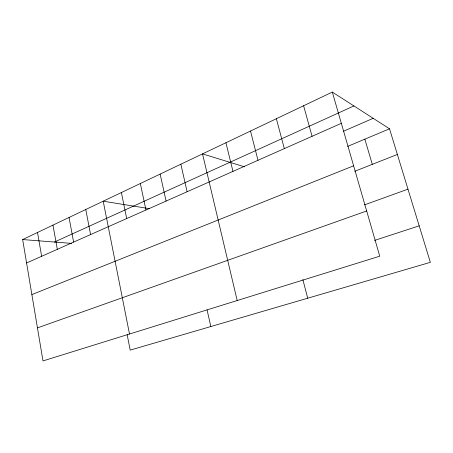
<?xml version="1.0" encoding="UTF-8"?>
<svg xmlns="http://www.w3.org/2000/svg" width="453" height="453" viewBox="0 0 453 453"><rect width="100%" height="100%" fill="white"/><g stroke="black" fill="none" stroke-linecap="round" stroke-linejoin="round"><path stroke-width="0.68" d="M332.315 92.078L379.744 256.2L42.99 360.922L22.65 239.563L332.315 92.078L389.529 128.805L430.35 262.344L130.204 350.118L127.151 334.654M54.411 242.038L353.918 105.945M26.574 262.978L341.341 123.312M343.493 131.245L373.187 118.312M347.615 146.415L389.529 128.805M31.874 294.586L353.623 165.809M354.795 171.262L397.366 154.45M364.506 204.869L407.977 189.161M37.452 327.881L366.675 210.968M374.574 240.401L419.189 225.837M22.65 239.563L71.568 243.374M149.167 208.623L103.205 201.194L129.501 334.02M244.66 166.857L202.519 153.895L237.202 300.526M364.858 139.167L372.304 164.348M303.601 105.753L312.072 136.302M276.37 118.726L284.325 148.612M302.853 279.558L307.717 298.21M250.515 131.042L257.995 160.294M225.922 142.752L232.967 171.398M180.849 164.218L187.123 191.738M207.066 309.869L210.826 326.539M160.141 174.082L166.081 201.075M140.334 183.51L145.962 210.005M121.376 192.542L126.704 218.55M85.776 209.496L90.577 234.58M69.049 217.463L73.607 242.106M52.973 225.118L57.31 249.337M37.52 232.48L41.642 256.29"/></g></svg>
